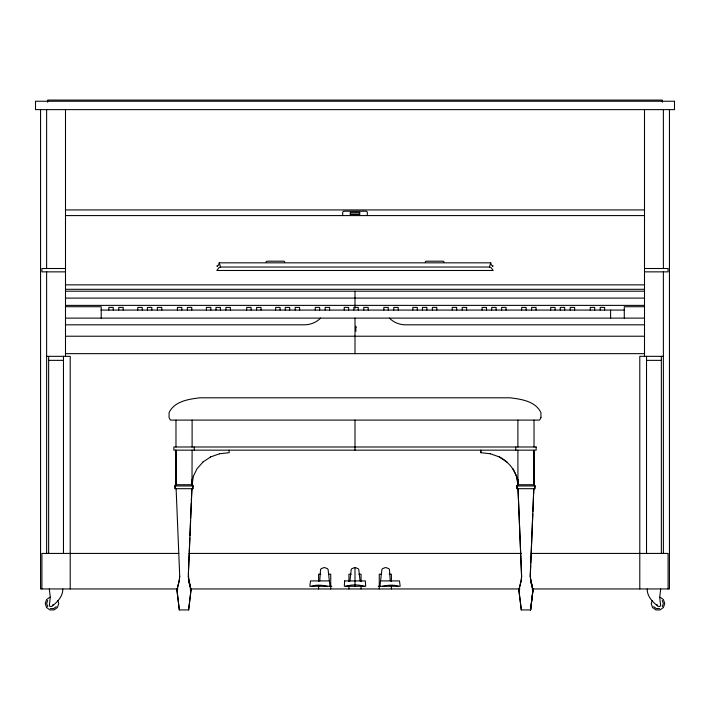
<?xml version="1.0" encoding="UTF-8"?>
<svg xmlns="http://www.w3.org/2000/svg" width="710" height="710" viewBox="0 0 710 710"><rect width="100%" height="100%" fill="white"/><g stroke="black" fill="none" stroke-linecap="round" stroke-linejoin="round"><path stroke-width="1.06" d="M175.894 450.158L175.894 484.735L175.05 485.968L175.059 488.693L192.951 488.693L192.925 485.968L175.13 485.968L175.965 484.735L175.974 450.158L175.902 484.735L175.13 485.968L175.13 488.693M192.099 479.33L192.099 484.735L192.951 485.968L191.984 484.735L192.108 450.158M516.56 476.419L517.865 484.735L517.821 479.33L517.883 484.735L517.031 485.968L516.978 488.693L534.87 488.693L534.87 485.968L533.955 484.735L533.955 450.158L534.018 484.735L517.847 484.735L516.978 485.968L534.87 485.968L534.799 488.693M229.17 450.158L229.161 452.687L219.488 453.761M188.416 571.941L188.656 580.549L190.972 590.01L188.665 609.925L179.275 609.925L176.905 590.01L179.213 580.549M188.496 569.748L189.144 554.412M189.224 552.22L189.819 537.985M189.916 535.793L190.546 520.457M190.617 518.264L191.265 502.928M191.345 500.736L191.86 488.693M191.94 488.693L188.301 576.325L191.025 590.01L188.603 609.925M530.645 565.373L530.21 576.325L533.006 590.01L530.636 609.925L521.22 609.925M530.743 563.181L532.775 513.88M532.864 511.697L533.494 496.361M533.583 494.169L533.813 488.693L530.281 576.325L530.707 580.549M179.364 609.925L176.985 590.01L179.302 580.549L179.657 576.325M179.302 580.549L179.728 576.325L176.115 488.693M518.939 590.01L521.229 580.549L521.584 576.325L518.016 488.693L521.61 576.325L521.273 580.549M532.944 590.01L530.574 609.925L532.944 590.01L530.618 580.549L533.015 590.01L530.618 580.549M192.925 485.968L192.037 484.735L193.36 476.419M518.886 590.01L521.317 609.925L518.832 590.01L521.158 580.549M390.269 580.913L389.444 569.509L388.743 568.612L385.672 567.503L382.592 568.612L381.9 569.509L379.939 586.274M47.703 600.438L46.691 603.544L47.703 606.659M652.215 600.589L651.247 603.544L652.534 607.485L655.907 609.925L660.069 609.925L663.442 607.485L664.729 603.544L663.442 599.604L660.069 597.172M662.297 606.659L663.309 603.544L662.297 600.438M265.922 261.963L266.933 261.191L283.787 261.191L284.799 261.963M425.201 261.963L426.213 261.191L443.067 261.191L444.078 261.963M492.607 266.516L493.184 266.046L491.418 265.096L490.752 262.833L489.492 267.031L491 267.563L493.184 270.483L216.816 270.483L218.999 267.563L220.508 267.031L489.492 267.031M193.271 476.419L197.078 468.68L202.971 462.041M517.102 488.693L517.075 485.968L517.945 484.735L517.892 450.158M175.059 485.968L175.902 484.735L192.082 484.735M517.075 485.968L517.918 484.735C517.679 472.709 509.718 462.325 499.272 456.947M49.931 597.172L46.558 599.604L45.271 603.544L46.558 607.485L49.931 609.925L54.093 609.925L57.466 607.485L58.752 603.544L57.785 600.589M52.522 605.097L53.339 604.503M56.321 606.659L53.658 608.585L50.366 608.585M202.882 462.041L210.648 456.947M490.752 262.833L219.248 262.833L218.582 265.096L216.816 266.046L217.393 266.516M360.059 580.913L358.772 569.509L358.071 568.612L355 567.503L351.929 568.612L351.228 569.509L349.941 580.913M210.559 456.947L219.585 453.761M311.583 586.274C316.669 584.454 322.18 585.173 327.363 586.274M345.708 586.274C351.69 584.499 358.31 584.499 364.292 586.274M382.637 586.274C387.82 585.173 393.331 584.454 398.416 586.274M65.497 209.929L644.503 209.929M350.279 214.092L359.721 214.092M65.497 215.583L644.503 215.583M65.497 268.504L41.908 268.504L41.908 271.859L65.134 271.859M644.503 268.504L668.092 268.504L668.092 271.859L644.866 271.859M65.497 284.852L644.503 284.852M65.497 289.298L644.503 289.298M65.497 291.198L644.503 291.198M65.497 298.102L644.503 298.102M65.497 305.38L644.503 305.38M65.497 306.72L101.219 306.72L101.219 318.32M644.503 306.72L624.285 306.72L624.285 318.115M100.989 310.075L624.543 310.075M65.497 318.115L644.503 318.115M65.497 324.816L304.448 324.816A22.844 22.844 0 0 0 320.627 318.115M644.503 324.816L405.552 324.816A22.844 22.844 0 0 1 389.373 318.115M65.497 336.22L644.503 336.22M65.497 353.651L644.503 353.651M46.62 356.331L70.21 356.331L70.21 588.954M663.38 356.331L639.79 356.331L639.79 588.954M48.644 360.352L63.474 360.352M646.526 360.352L661.356 360.352M480.856 452.687L480.83 450.158L480.785 452.687L490.433 453.761M178.813 553.427L41.908 553.427L41.908 588.954M188.78 553.427L521.22 553.427M531.186 553.427L668.092 553.427L668.092 588.954M320.805 574.204L318.604 574.204L318.604 581.579M328.526 574.204L330.736 574.204L330.736 588.954M351.139 574.204L348.93 574.204L348.93 581.579M358.861 574.204L361.07 574.204L361.07 581.579M381.474 574.204L379.264 574.204L379.264 588.954M389.195 574.204L391.396 574.204L391.396 581.579M330.061 586.274L329.36 580.913L310.51 580.913L309.835 586.274L331.73 586.274M380.613 580.913L399.49 580.913L400.165 586.274L378.27 586.274M177.917 588.954L40.559 588.954L40.559 109.624M190.102 588.954L519.897 588.954M532.083 588.954L669.441 588.954L669.441 109.624M659.634 608.585L656.342 608.585L653.679 606.659M490.344 453.761L499.37 456.947L507.038 462.041M656.661 604.503L657.478 605.097M355.674 326.183L356.349 327.345L355.674 328.508L356.012 331.188M512.842 468.68L516.587 476.419M219.248 262.833L220.508 267.031M188.762 580.549L191.061 590.01L188.718 580.549L188.336 576.325M517.865 479.33L517.874 484.735M663.38 109.624L663.38 268.504M663.38 271.46L663.38 553.427M662.368 102.178L662.368 100.075L47.632 100.075L47.632 102.178M661.356 356.331L661.356 553.427M660.682 588.954L659.705 597.403L660.682 605.71L660.007 606.384L658.126 606.384C652.641 602 647.05 596.506 647.2 588.954M646.526 356.331L646.526 553.427M644.503 109.624L644.503 356.331M610.6 310.075L610.6 318.32M604.627 310.075L604.627 307.394L600.207 307.394L600.207 310.075M594.687 310.075L594.687 307.394L590.267 307.394L590.267 310.075M574.639 310.075L574.639 307.394L570.219 307.394L570.219 310.075M564.69 310.075L564.69 307.394L560.27 307.394L560.27 310.075M555.087 310.075L555.087 307.394L550.667 307.394L550.667 310.075M536.05 310.075L536.05 307.394L531.621 307.394L531.621 310.075M534.026 420.098L534.026 446.989M526.101 310.075L526.101 307.394L521.681 307.394L521.681 310.075M517.883 420.098L517.892 446.989M515.762 446.989L515.771 450.158M506.053 310.075L506.053 307.394L501.633 307.394L501.633 310.075M496.112 310.075L496.112 307.394L491.684 307.394L491.684 310.075M486.501 310.075L486.501 307.394L482.081 307.394L482.081 310.075M466.621 310.075L466.621 307.394L462.201 307.394L462.201 310.075M456.681 310.075L456.681 307.394L452.252 307.394L452.252 310.075M436.792 310.075L436.792 307.394L432.372 307.394L432.372 310.075M426.852 310.075L426.852 307.394L422.432 307.394L422.432 310.075M417.249 310.075L417.249 307.394L412.821 307.394L412.821 310.075M398.203 310.075L398.203 307.394L393.784 307.394L393.784 310.075M391.396 585.794L391.396 588.954M388.264 310.075L388.264 307.394L383.844 307.394L383.844 310.075M368.206 310.075L368.206 307.394L363.786 307.394L363.786 310.075M367.301 215.583L367.301 211.988L366.289 211.216L343.711 211.216L342.699 211.988L342.699 215.583M361.07 585.794L361.07 588.954M358.266 310.075L358.266 307.394L353.846 307.394L353.846 310.075M355 291.198L355 308.193M355 318.115L355 353.651M355 420.098L355 450.158M355 567.503L355 580.576M355 580.913L355 586.274M348.93 585.794L348.93 588.954M348.663 310.075L348.663 307.394L344.235 307.394L344.235 310.075M329.617 310.075L329.617 307.394L325.198 307.394L325.198 310.075M329.36 580.913L328.1 569.509L327.408 568.612L324.328 567.503L321.257 568.612L320.556 569.509L319.731 580.913M319.677 310.075L319.677 307.394L315.258 307.394L315.258 310.075M318.604 585.794L318.604 588.954M299.62 310.075L299.62 307.394L295.2 307.394L295.2 310.075M289.68 310.075L289.68 307.394L285.26 307.394L285.26 310.075M280.077 310.075L280.077 307.394L275.658 307.394L275.658 310.075M261.031 310.075L261.031 307.394L256.612 307.394L256.612 310.075M251.091 310.075L251.091 307.394L246.672 307.394L246.672 310.075M230.368 310.075L230.368 307.394L225.94 307.394L225.94 310.075M220.419 310.075L220.419 307.394L216 307.394L216 310.075M210.817 310.075L210.817 307.394L206.397 307.394L206.397 310.075M194.229 446.989L194.238 450.158M192.827 485.968L192.827 488.693M192.117 420.098L192.108 446.989M191.771 310.075L191.771 307.394L187.351 307.394L187.351 310.075M181.831 310.075L181.831 307.394L177.411 307.394L177.411 310.075M175.974 420.098L175.974 446.989M161.782 310.075L161.782 307.394L157.363 307.394L157.363 310.075M151.834 310.075L151.834 307.394L147.414 307.394L147.414 310.075M142.231 310.075L142.231 307.394L137.811 307.394L137.811 310.075M123.194 310.075L123.194 307.394L118.765 307.394L118.765 310.075M113.245 310.075L113.245 307.394L108.825 307.394L108.825 310.075M65.497 109.624L65.497 356.331M63.474 356.331L63.474 553.427M62.8 588.954C62.95 596.506 57.359 602 51.874 606.384L49.993 606.384L49.318 605.71L50.295 597.403L49.318 588.954M48.644 356.331L48.644 553.427M46.62 109.624L46.62 268.504M46.62 271.46L46.62 553.427M344.643 580.913L344.306 586.274L365.694 586.274L365.357 580.913L344.643 580.913M540.94 417.622L539.582 420.098L170.418 420.098L169.06 417.622L169.06 412.679C174.456 401.203 188.514 399.242 199.741 397.813L510.259 397.813C521.486 399.242 535.544 401.203 540.94 412.679L540.94 417.622M674.5 101.246L35.5 101.246L35.5 109.624L674.5 109.624L674.5 101.246M359.721 212.37L350.279 212.37L350.279 214.429L359.721 214.429L359.721 212.37M536.156 446.989L173.843 446.989L173.843 450.158L536.156 450.158L536.148 446.989M534.87 485.968L533.947 484.735L534.87 485.968"/></g></svg>
